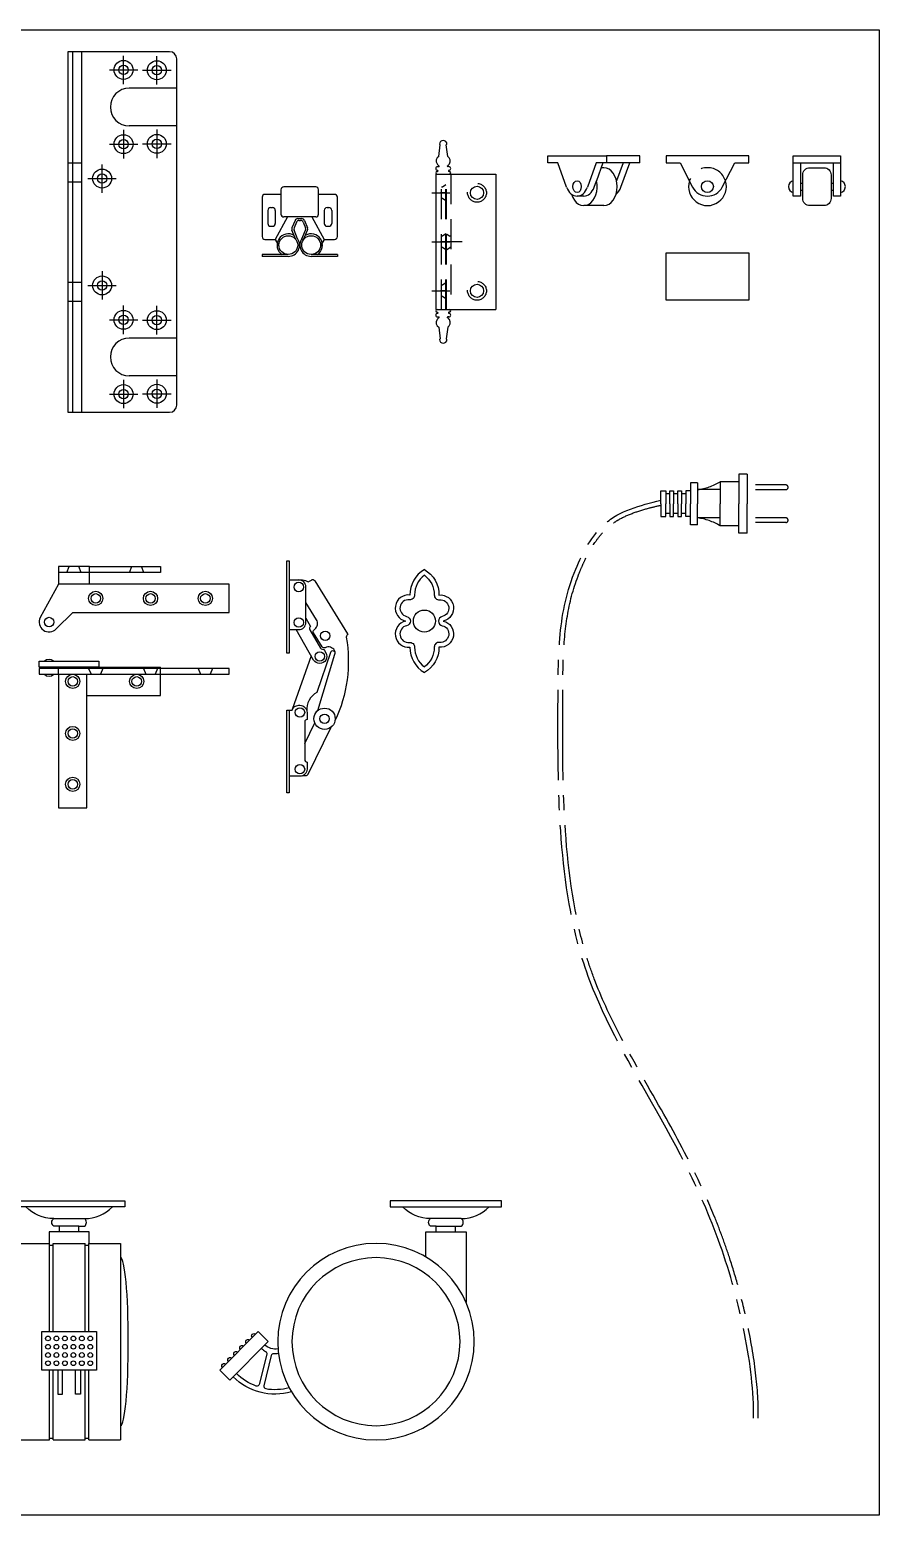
# Model space of a CAD drawing. Extents: x -159357 to -158161, y -75715 to -75088.
# Drawn here: x -158520 to -158161, y -75715 to -75088 of the extents above; entities that cross this region are included whole.
import ezdxf

# ---------------------------------------------------------------- set-up
doc = ezdxf.new("R2010")
doc.units = 0
doc.header["$LTSCALE"] = 2
doc.header["$MEASUREMENT"] = 0
for name, pattern in [('CENTER2', [28.575, 19.05, -3.175, 3.175, -3.175]), ('HIDDEN', [9.525, 6.35, -3.175]), ('HIDDEN2', [4.7625, 3.175, -1.5875])]:
    doc.linetypes.add(name, pattern=pattern)
doc.layers.get('0').update_dxf_attribs({"linetype": 'CONTINUOUS'})
doc.layers.add('LINE1', color=41, linetype='CONTINUOUS')
doc.layers.add('PV-8AFD', color=7, linetype='CONTINUOUS')
doc.layers.add('标注', color=7, linetype='CONTINUOUS', lineweight=25)

# ---------------------------------------------------------------- blocks, each defined once
blk = doc.blocks.new('270%%D PIVOT HINGE1-E 270度 鸡咀较1-立面')
at = {"linetype": 'ByBlock'}
for points in [[(-40.09, 1.75), (-40.09, 4.25), (-14.91, 4.25), (-14.91, 1.75)], [(-40.09, -1.25), (40.09, -1.25), (40.09, 1.25), (-40.09, 1.25)]]:
    blk.add_lwpolyline(points, close=True, dxfattribs=at)
for points in [[(-31.91, -1.25), (-31.91, -57.75), (-19.91, -57.75), (-19.91, -1.25)], [(-19.91, -10.25), (11.09, -10.25), (11.09, -1.25)]]:
    blk.add_lwpolyline(points, dxfattribs=at)
at = {"layer": 'LINE1', "linetype": 'ByBlock'}
for p, q in [((-37.91, 1.75), (-37.91, 1.25)), ((-33.91, 1.75), (-33.91, 1.25)), ((-31.91, -1.25), (-31.91, 1.75)), ((-14.91, 1.75), (11.09, 1.75)), ((11.09, 1.25), (11.09, 1.75)), ((11.09, -1.25), (11.09, 1.25))]:
    blk.add_line(p, q, dxfattribs=at)
at = {"layer": 'LINE1', "linetype": 'HIDDEN2'}
for p, q in [((-19.2, 1.25), (-18.2, -1.25)), ((-13.2, 1.25), (-14.2, -1.25)), ((3.94, 1.25), (4.94, -1.25)), ((9.94, 1.25), (8.94, -1.25)), ((27.09, 1.25), (28.09, -1.25)), ((33.09, 1.25), (32.09, -1.25))]:
    blk.add_line(p, q, dxfattribs=at)
at = {"layer": 'LINE1', "linetype": 'ByBlock'}
for centre, radius in [((-25.91, -4.25), 3), ((-25.91, -4.25), 2), ((1.09, -4.25), 3), ((1.09, -4.25), 2), ((-25.91, -26.25), 3), ((-25.91, -26.25), 2), ((-25.91, -47.75), 3), ((-25.91, -47.75), 2)]:
    blk.add_circle(centre, radius, dxfattribs=at)
for centre, start, end in [((-35.91, 2.09), 47.22394, 132.77606), ((-35.91, 0.91), 227.22394, 312.77606)]:
    blk.add_arc(centre, 2.94, start, end, dxfattribs=at)
blk = doc.blocks.new('270%%D PIVOT HINGE1-P 270度 鸡咀较1-平面')
at = {"linetype": 'ByBlock'}
for points in [[(-23, 6), (-23, 13.5), (-36, 13.5), (-36, 6)], [(-23, 11), (-36, 11)]]:
    blk.add_lwpolyline(points, dxfattribs=at)
blk.add_lwpolyline([(36, 6), (-36, 6), (-43.71, -8.09, 0.868413), (-36.97, -12.87), (-29.97, -6), (36, -6)], format="xyb", close=True, dxfattribs=at)
at = {"layer": 'LINE1', "linetype": 'HIDDEN2'}
for p, q in [((-32.5, 11), (-31.5, 13.5)), ((-26.5, 11), (-27.5, 13.5)), ((-6, 11), (-5, 13.5)), ((0, 11), (-1, 13.5))]:
    blk.add_line(p, q, dxfattribs=at)
at = {"layer": 'LINE1', "linetype": 'ByBlock'}
blk.add_lwpolyline([(-23, 13.5), (7, 13.5), (7, 11), (-23, 11)], dxfattribs=at)
for centre, radius in [((-20.29, 0), 3), ((-20.29, 0), 2), ((2.85, 0), 3), ((2.85, 0), 2), ((26, 0), 3), ((26, 0), 2), ((-40, -10), 2)]:
    blk.add_circle(centre, radius, dxfattribs=at)
blk = doc.blocks.new('270%%D PIVOT HINGE1 270度 鸡咀较1')
for name, p in [('270%%D PIVOT HINGE1-P 270度 鸡咀较1-平面', (36, 88.58)), ('270%%D PIVOT HINGE1-E 270度 鸡咀较1-立面', (31.91, 57.75))]:
    blk.add_blockref(name, p)
blk = doc.blocks.new('SURFACE-MOUNT CONCEALED HINGE-O 台面铰-打开')
at = {"linetype": 'ByBlock'}
for p, q in [((10.25, 40.42), (2.24, 17.77)), ((8.5, 13.5), (8.5, 13.5)), ((7.5, 3.39), (11.74, 12.04))]:
    blk.add_line(p, q, dxfattribs=at)
blk.add_lwpolyline([(0, 41.5), (0, 80.5), (1, 80.5), (1, 41.5)], close=True, dxfattribs=at)
for points in [[(1, 72.5), (6, 72.5, -0.119662), (8.36, 71.94, 0.319693), (9.52, 71.92), (10.31, 72.46, -0.426717), (11.72, 72.16), (25.63, 49.73, -0.383286), (25.56, 49.33), (25.42, 49.23, 0.28043), (25.05, 48.26, -0.155467), (20.3, 12.96)], [(1, 51.5), (5, 51.5, 0.414214), (8, 54.5), (8, 69.5, 0.414214), (5, 72.5)], [(13.11, 17.36), (20.3, 41.06, 0.219971), (20.11, 42.73, 0.388871), (16.2, 43.86, -0.383286), (14.92, 44.23), (11.25, 50.15, -0.383286), (11.48, 51.46), (11.8, 51.71, 0.383786), (12.51, 55.66), (8, 62.91)], [(8, 56.32), (10.02, 52.84, 0.414214), (9.65, 51.47), (14.16, 43.71, 0.266358), (15.02, 43.21, -0.270113), (15.89, 42.7), (16.47, 41.65, -1), (11.28, 38.65), (3.85, 51.5)], [(20.36, 42.11), (19.64, 42.4, 0.415113), (18.34, 41.82), (12.63, 24.98, 0.297577), (8.44, 17.09)], [(1, 17.5), (1, -17.5), (0, -17.5), (0, 17.5), (2.17, 17.5, -0.317837), (5, 19.5), (5.5, 19.5, -0.414214), (8.5, 16.5), (8.5, 13.5, 0.414214), (7.5, 12.5), (7.5, -3.5, 0.414214), (8.5, -4.5), (8.5, -4.5), (8.5, -7.5, -0.414214), (5.5, -10.5), (1, -10.5)], [(6.7, -10.25, -0.123317), (7.9, -10.13, 0.325485), (8.94, -9.58), (18.68, 10.29)]]:
    blk.add_lwpolyline(points, format="xyb", dxfattribs=at)
blk.add_circle((15.88, 13.81), 4.5, dxfattribs=at)
at = {"layer": 'LINE1', "linetype": 'ByBlock'}
for centre in [(5, 69.5), (5, 54.5), (16.17, 48.88), (13.88, 40.15), (5.5, 16.5), (15.88, 13.81), (5.5, -7.5)]:
    blk.add_circle(centre, 2, dxfattribs=at)
blk = doc.blocks.new('caster 1')
at = {"layer": 'LINE1'}
for p, q in [((46.56, -2.5), (46.56, -2.5)), ((16.99, -7.5), (30.01, -7.5)), ((27.63, -10.68), (19.37, -10.68))]:
    blk.add_line(p, q, dxfattribs=at)
for points in [[(0, -2.5), (0, 0), (47, 0), (47, -2.5)], [(98.5, -59.5), (102.74, -55.26), (119.01, -71.52), (114.76, -75.76)]]:
    blk.add_lwpolyline(points, close=True, dxfattribs=at)
for points in [[(19.37, -13.07), (19.37, -10.68), (16.99, -10.68, -0.5), (16.99, -7.5, -0.207194), (5.21, -2.5)], [(27.63, -13.07), (27.63, -10.68), (30.01, -10.68, 0.5), (30.01, -7.5, 0.207194), (41.79, -2.5)], [(105.27, -57.78, 1), (103.85, -56.37)], [(94.39, -62.52, 0.256438), (99.91, -60.91)], [(101.33, -62.33, -0.066829), (99.64, -63.62, 0.335059), (99.17, -64.72), (102.32, -77.55, 0.447465), (103.63, -78.25, 0.108503), (111.94, -72.94)], [(107.79, -60.31, 1), (106.38, -58.89)], [(110.32, -62.83, 1), (108.9, -61.42)], [(94.19, -64.52, 0.064263), (96.23, -64.65), (96.23, -64.65, -0.364592), (97.27, -65.41), (97.27, -65.41), (100.39, -78.11), (100.39, -78.11, -0.434901), (99.59, -79.33), (99.59, -79.33, -0.109009), (89.7, -78.87)], [(112.84, -65.36, 1), (111.43, -63.94)], [(115.37, -67.88, 1), (113.96, -66.47)], [(117.89, -70.41, 1), (116.48, -69)], [(88.7, -80.67, 0.273817), (113.35, -74.35)]]:
    blk.add_lwpolyline(points, format="xyb", dxfattribs=at)
blk.add_lwpolyline([(32, -23.71), (32, -13.07), (15, -13.07), (15, -42.82)], dxfattribs=at)
for radius in [41.5, 35.5]:
    blk.add_circle((53, -59.5), radius, dxfattribs=at)
blk = doc.blocks.new('caster 2')
at = {"layer": 'LINE1'}
for p, q in [((46.56, -2.5), (46.56, -2.5)), ((16.99, -7.5), (30.01, -7.5)), ((27.63, -10.68), (19.37, -10.68)), ((1.74, -101), (1.74, -18)), ((1.74, -18), (15.25, -18)), ((15.25, -55.26), (15.25, -18)), ((15.25, -18.75), (16.75, -18.75)), ((16.75, -18), (30.25, -18)), ((16.75, -55.26), (16.75, -18)), ((30.25, -55.26), (30.25, -18)), ((30.25, -18.75), (31.75, -18.75)), ((31.75, -18), (45.26, -18)), ((31.75, -55.26), (31.75, -18)), ((45.26, -18), (45.26, -101)), ((15.25, -101), (15.25, -71.52)), ((16.75, -101), (16.75, -71.52)), ((30.25, -101), (30.25, -71.52)), ((31.75, -101), (31.75, -71.52)), ((15.25, -100.25), (16.75, -100.25)), ((30.25, -100.25), (31.75, -100.25)), ((1.74, -101), (15.25, -101)), ((16.75, -101), (30.25, -101)), ((31.75, -101), (45.26, -101))]:
    blk.add_line(p, q, dxfattribs=at)
for points in [[(0, -2.5), (0, 0), (47, 0), (47, -2.5)], [(12, -71.52), (12, -55.26), (35, -55.26), (35, -71.52)]]:
    blk.add_lwpolyline(points, close=True, dxfattribs=at)
for points in [[(19.37, -13.07), (19.37, -10.68), (16.99, -10.68, -0.5), (16.99, -7.5, -0.207194), (5.21, -2.5)], [(27.63, -13.07), (27.63, -10.68), (30.01, -10.68, 0.5), (30.01, -7.5, 0.207194), (41.79, -2.5)]]:
    blk.add_lwpolyline(points, format="xyb", dxfattribs=at)
for points in [[(32, -18), (32, -13.07), (15, -13.07), (15, -18)], [(18.75, -71.52), (18.75, -81.67), (20.75, -81.67), (20.75, -71.52)], [(28.25, -71.52), (28.25, -81.67), (26.25, -81.67), (26.25, -71.52)]]:
    blk.add_lwpolyline(points, dxfattribs=at)
for centre in [(14.57, -58.14), (14.57, -61.64), (18.14, -58.14), (18.14, -61.64), (21.71, -58.14), (21.71, -61.64), (25.29, -58.14), (25.29, -61.64), (28.86, -58.14), (28.86, -61.64), (32.43, -58.14), (32.43, -61.64), (14.57, -65.14), (14.57, -68.64), (18.14, -65.14), (18.14, -68.64), (21.71, -65.14), (21.71, -68.64), (25.29, -65.14), (25.29, -68.64), (28.86, -65.14), (28.86, -68.64), (32.43, -65.14), (32.43, -68.64)]:
    blk.add_circle(centre, 1, dxfattribs=at)
at = {"layer": 'LINE1', "extrusion": (0, 0, -1)}
blk.add_ellipse((1.74, -59.5), major_axis=(0, 35.5), ratio=0.091222, start_param=3.141593, end_param=6.283185, dxfattribs=at)
at = {"layer": 'LINE1'}
blk.add_ellipse((45.26, -59.5), major_axis=(0, 35.5), ratio=0.091222, start_param=3.141593, end_param=6.283185, dxfattribs=at)

msp = doc.modelspace()

# ---------------------------------------------------------------- linework, layer by layer
at = {"color": 0}
for p, q in [((-158503.99, -75097), (-158503.99, -75249.4)), ((-158460.99, -75097), (-158503.99, -75097)), ((-158501.99, -75097), (-158501.99, -75249.4)), ((-158498.19, -75097), (-158498.19, -75249.4)), ((-158480.44, -75110.71), (-158480.44, -75098.71)), ((-158466.38, -75110.85), (-158466.38, -75098.85)), ((-158457.99, -75246.4), (-158457.99, -75100)), ((-158486.44, -75104.71), (-158474.44, -75104.71)), ((-158472.38, -75104.85), (-158460.38, -75104.85)), ((-158457.99, -75112.4), (-158478, -75112.4)), ((-158480.44, -75130.09), (-158480.44, -75142.09)), ((-158457.99, -75128.4), (-158478, -75128.4)), ((-158466.38, -75129.95), (-158466.38, -75141.95)), ((-158486.44, -75136.09), (-158474.44, -75136.09)), ((-158472.38, -75135.95), (-158460.38, -75135.95)), ((-158347.33, -75141.23), (-158346.66, -75136.3)), ((-158347.03, -75136.07), (-158346.66, -75136.3)), ((-158343.85, -75136.07), (-158344.22, -75136.3)), ((-158343.54, -75141.23), (-158344.22, -75136.3)), ((-158503.99, -75144), (-158498.19, -75144)), ((-158489.51, -75156.61), (-158489.51, -75144.61)), ((-158348.02, -75147.58), (-158347.82, -75147.58)), ((-158347.82, -75145.59), (-158347.42, -75145.59)), ((-158347.42, -75145.59), (-158347.33, -75145.59)), ((-158343.45, -75145.59), (-158343.54, -75145.59)), ((-158343.06, -75145.59), (-158343.45, -75145.59)), ((-158342.86, -75147.58), (-158343.06, -75147.58)), ((-158323.22, -75148.77), (-158323.22, -75205.92)), ((-158503.99, -75152), (-158498.19, -75152)), ((-158495.51, -75150.61), (-158483.51, -75150.61)), ((-158413.96, -75155.32), (-158413.96, -75165.64)), ((-158399.28, -75154.13), (-158412.77, -75154.13)), ((-158398.09, -75165.64), (-158398.09, -75155.32)), ((-158421.9, -75158.49), (-158421.9, -75175.16)), ((-158413.96, -75157.3), (-158420.71, -75157.3)), ((-158418.33, -75162.86), (-158417.53, -75162.86)), ((-158391.34, -75157.3), (-158398.09, -75157.3)), ((-158394.51, -75162.86), (-158393.72, -75162.86)), ((-158390.15, -75175.16), (-158390.15, -75158.49)), ((-158419.52, -75164.05), (-158419.52, -75169.61)), ((-158416.34, -75164.05), (-158416.34, -75169.61)), ((-158411.18, -75166.83), (-158416.34, -75176.35)), ((-158399.28, -75166.83), (-158412.77, -75166.83)), ((-158407.98, -75168.29), (-158409.3, -75171.5)), ((-158407.45, -75169.08), (-158408.45, -75171.5)), ((-158406.88, -75167.55), (-158405.17, -75167.55)), ((-158406.35, -75168.35), (-158405.7, -75168.35)), ((-158404.6, -75169.08), (-158403.6, -75171.5)), ((-158404.07, -75168.29), (-158402.74, -75171.5)), ((-158400.86, -75166.83), (-158395.7, -75176.35)), ((-158395.7, -75164.05), (-158395.7, -75169.61)), ((-158392.53, -75164.05), (-158392.53, -75169.61)), ((-158418.33, -75170.8), (-158417.53, -75170.8)), ((-158407.67, -75176.35), (-158409.3, -75172.41)), ((-158406.94, -75176.05), (-158408.45, -75172.41)), ((-158405.11, -75176.05), (-158403.6, -75172.41)), ((-158404.38, -75176.35), (-158402.74, -75172.41)), ((-158394.51, -75170.8), (-158393.72, -75170.8)), ((-158420.71, -75176.35), (-158416.34, -75176.35)), ((-158416.34, -75176.35), (-158414.8, -75179.1)), ((-158395.7, -75176.35), (-158397.25, -75179.1)), ((-158395.7, -75176.35), (-158391.34, -75176.35)), ((-158421.9, -75182.7), (-158421.9, -75183.5)), ((-158410.85, -75182.7), (-158421.9, -75182.7)), ((-158410.85, -75183.5), (-158421.9, -75183.5)), ((-158390.15, -75182.7), (-158401.2, -75182.7)), ((-158390.15, -75183.5), (-158401.2, -75183.5)), ((-158390.15, -75182.7), (-158390.15, -75183.5)), ((-158503.99, -75194.4), (-158498.19, -75194.4)), ((-158489.51, -75189.79), (-158489.51, -75201.79)), ((-158495.51, -75195.79), (-158483.51, -75195.79)), ((-158503.99, -75202.4), (-158498.19, -75202.4)), ((-158480.44, -75216.31), (-158480.44, -75204.31)), ((-158466.38, -75216.45), (-158466.38, -75204.45)), ((-158486.44, -75210.31), (-158474.44, -75210.31)), ((-158472.38, -75210.45), (-158460.38, -75210.45)), ((-158348.02, -75207.12), (-158347.82, -75207.12)), ((-158347.82, -75209.1), (-158347.42, -75209.1)), ((-158347.42, -75209.1), (-158347.33, -75209.1)), ((-158343.45, -75209.1), (-158343.54, -75209.1)), ((-158343.06, -75209.1), (-158343.45, -75209.1)), ((-158342.86, -75207.12), (-158343.06, -75207.12)), ((-158457.99, -75218), (-158478, -75218)), ((-158347.33, -75213.47), (-158346.66, -75218.39)), ((-158347.03, -75218.62), (-158346.66, -75218.39)), ((-158343.54, -75213.47), (-158344.22, -75218.39)), ((-158343.85, -75218.62), (-158344.22, -75218.39)), ((-158480.44, -75235.69), (-158480.44, -75247.69)), ((-158457.99, -75234), (-158478, -75234)), ((-158457.99, -75234), (-158478, -75234)), ((-158466.38, -75235.55), (-158466.38, -75247.55)), ((-158486.44, -75241.69), (-158474.44, -75241.69)), ((-158472.38, -75241.55), (-158460.38, -75241.55)), ((-158503.99, -75249.4), (-158460.99, -75249.4))]:
    msp.add_line(p, q, dxfattribs=at)
at = {"color": 0, "linetype": 'Continuous'}
for p, q in [((-158348.61, -75148.77), (-158348.61, -75205.92)), ((-158348.61, -75148.77), (-158323.22, -75148.77)), ((-158350.17, -75156.64), (-158342.59, -75156.64)), ((-158344.61, -75156.64), (-158346.6, -75156.64)), ((-158345.8, -75154.26), (-158346.2, -75154.26)), ((-158344.37, -75153.31), (-158345.8, -75154.26)), ((-158345.8, -75159.02), (-158346.2, -75159.02)), ((-158344.37, -75159.98), (-158345.8, -75159.02)), ((-158345.8, -75174.96), (-158346.2, -75174.96)), ((-158344.37, -75174.01), (-158345.8, -75174.96)), ((-158344.09, -75174.01), (-158342.66, -75174.96)), ((-158342.26, -75174.96), (-158342.66, -75174.96)), ((-158350.17, -75177.34), (-158342.59, -75177.34)), ((-158344.61, -75177.34), (-158346.6, -75177.34)), ((-158345.8, -75179.73), (-158346.2, -75179.73)), ((-158344.37, -75180.68), (-158345.8, -75179.73)), ((-158337.47, -75177.34), (-158345.05, -75177.34)), ((-158344.09, -75180.68), (-158342.66, -75179.73)), ((-158342.26, -75179.73), (-158342.66, -75179.73)), ((-158350.17, -75198.05), (-158342.59, -75198.05)), ((-158344.61, -75198.05), (-158346.6, -75198.05)), ((-158345.8, -75195.66), (-158346.2, -75195.66)), ((-158345.8, -75200.43), (-158346.2, -75200.43)), ((-158344.37, -75194.71), (-158345.8, -75195.66)), ((-158344.37, -75201.38), (-158345.8, -75200.43)), ((-158348.61, -75205.92), (-158323.22, -75205.92))]:
    msp.add_line(p, q, dxfattribs=at)
at = {"color": 0, "linetype": 'HIDDEN'}
for p, q in [((-158346.2, -75205.92), (-158346.2, -75148.77)), ((-158344.37, -75205.92), (-158344.37, -75148.77)), ((-158344.09, -75205.92), (-158344.09, -75148.77)), ((-158342.26, -75148.77), (-158342.26, -75205.92))]:
    msp.add_line(p, q, dxfattribs=at)
at = {"color": 0}
for points in [[(-158353.37, -75315.84, 0.271254), (-158359.53, -75326.6, 0.943537), (-158361.32, -75337.61, 0.943537), (-158359.53, -75348.62, 0.271254), (-158353.37, -75359.38)], [(-158353.37, -75315.84, -0.271254), (-158347.22, -75326.6, -0.943537), (-158345.43, -75337.61, -0.943537), (-158347.22, -75348.62, -0.271254), (-158353.37, -75359.38)]]:
    msp.add_lwpolyline(points, format="xyb", dxfattribs=at)
for centre, radius in [((-158480.44, -75104.71), 4), ((-158480.44, -75104.71), 2), ((-158466.38, -75104.85), 4), ((-158466.38, -75104.85), 2), ((-158480.44, -75136.09), 4), ((-158480.44, -75136.09), 2), ((-158466.38, -75135.95), 4), ((-158466.38, -75135.95), 2), ((-158489.51, -75150.61), 4), ((-158489.51, -75150.61), 2), ((-158331.16, -75156.64), 2.78), ((-158410.85, -75178.73), 3.97), ((-158401.2, -75178.73), 3.97), ((-158489.51, -75195.79), 4), ((-158489.51, -75195.79), 2), ((-158331.16, -75198.05), 2.78), ((-158480.44, -75210.31), 4), ((-158466.38, -75210.45), 4), ((-158480.44, -75210.31), 2), ((-158466.38, -75210.45), 2), ((-158480.44, -75241.69), 4), ((-158466.38, -75241.55), 4), ((-158480.44, -75241.69), 2), ((-158466.38, -75241.55), 2)]:
    msp.add_circle(centre, radius, dxfattribs=at)
at = {"color": 0, "linetype": 'HIDDEN'}
for centre in [(-158331.16, -75156.64), (-158331.16, -75198.05)]:
    msp.add_circle(centre, 3.97, dxfattribs=at)
at = {"color": 0}
for centre, radius, start, end in [((-158460.99, -75100), 3, 0, 90), ((-158478, -75120.4), 8, 90, 270), ((-158345.44, -75136.07), 1.59, 90, 180), ((-158345.44, -75136.07), 1.59, 0, 90), ((-158346.02, -75143.21), 2.38, 123.55731, 211.23584), ((-158344.86, -75143.21), 2.38, 328.76416, 56.44269), ((-158347.82, -75146.39), 0.794, 90, 270), ((-158348.02, -75148.17), 0.595, 90, 270), ((-158345.53, -75142.61), 3.12, 216.0376, 236.61416), ((-158347.82, -75147.38), 0.198, 270, 90), ((-158347.33, -75145.4), 0.198, 270, 64.43171), ((-158343.54, -75145.4), 0.198, 115.56829, 270), ((-158345.34, -75142.61), 3.12, 303.38584, 323.9624), ((-158343.06, -75147.38), 0.198, 90, 270), ((-158343.06, -75146.39), 0.794, 270, 90), ((-158342.86, -75148.17), 0.595, 270, 90), ((-158412.77, -75155.32), 1.19, 90, 180), ((-158399.28, -75155.32), 1.19, 0, 90), ((-158420.71, -75158.49), 1.19, 90, 180), ((-158418.33, -75164.05), 1.19, 90, 180), ((-158417.53, -75164.05), 1.19, 0, 90), ((-158394.51, -75164.05), 1.19, 90, 180), ((-158393.72, -75164.05), 1.19, 0, 90), ((-158391.34, -75158.49), 1.19, 0, 90), ((-158412.77, -75165.64), 1.19, 180, 270), ((-158406.88, -75168.74), 1.19, 90, 157.5), ((-158406.35, -75169.54), 1.19, 90, 157.5), ((-158405.7, -75169.54), 1.19, 22.5, 90), ((-158405.17, -75168.74), 1.19, 22.5, 90), ((-158399.28, -75165.64), 1.19, 270, 0), ((-158420.71, -75175.16), 1.19, 180, 270), ((-158418.33, -75169.61), 1.19, 180, 270), ((-158417.53, -75169.61), 1.19, 270, 0), ((-158410.85, -75178.73), 4.76, 58.67078, 236.44269), ((-158408.2, -75171.95), 1.19, 157.5, 202.5), ((-158407.35, -75171.95), 1.19, 157.5, 202.5), ((-158401.2, -75178.73), 4.76, 303.55731, 121.32922), ((-158404.7, -75171.95), 1.19, 337.5, 22.5), ((-158403.84, -75171.95), 1.19, 337.5, 22.5), ((-158394.51, -75169.61), 1.19, 180, 270), ((-158393.72, -75169.61), 1.19, 270, 0), ((-158391.34, -75175.16), 1.19, 270, 0), ((-158410.85, -75178.73), 4.76, 270, 35.6121), ((-158401.2, -75178.73), 4.76, 144.3879, 270), ((-158348.02, -75206.52), 0.595, 90, 270), ((-158342.86, -75206.52), 0.595, 270, 90), ((-158347.82, -75208.31), 0.794, 90, 270), ((-158346.02, -75211.48), 2.38, 148.76416, 236.44269), ((-158345.53, -75212.08), 3.12, 123.38584, 143.9624), ((-158347.82, -75207.31), 0.198, 270, 90), ((-158347.33, -75209.3), 0.198, 295.56829, 90), ((-158343.54, -75209.3), 0.198, 90, 244.43171), ((-158345.34, -75212.08), 3.12, 36.0376, 56.61416), ((-158344.86, -75211.48), 2.38, 303.55731, 31.23584), ((-158343.06, -75207.31), 0.198, 90, 270), ((-158343.06, -75208.31), 0.794, 270, 90), ((-158478, -75226), 8, 90, 270), ((-158345.44, -75218.62), 1.59, 180, 270), ((-158345.44, -75218.62), 1.59, 270, 0), ((-158460.99, -75246.4), 3, 270, 0)]:
    msp.add_arc(centre, radius, start, end, dxfattribs=at)
at = {"layer": 'LINE1', "color": 0, "linetype": 'HIDDEN'}
for p, q in [((-158217.03, -75275.53), (-158220.53, -75275.53)), ((-158220.53, -75275.53), (-158220.53, -75288.03)), ((-158217.03, -75275.53), (-158217.03, -75288.03)), ((-158241.03, -75279.15), (-158241.03, -75288.03)), ((-158238.03, -75279.15), (-158241.03, -75279.15)), ((-158238.03, -75279.15), (-158238.03, -75288.03)), ((-158228.53, -75282.07), (-158238.03, -75282.07)), ((-158220.72, -75278.73), (-158228.53, -75278.73)), ((-158228.53, -75278.73), (-158228.53, -75288.03)), ((-158200.78, -75280.09), (-158217.03, -75280.09)), ((-158200.78, -75282.09), (-158217.03, -75282.09)), ((-158249.66, -75283.88), (-158251.47, -75283.88)), ((-158246.34, -75283.88), (-158248.16, -75283.88)), ((-158243.03, -75283.88), (-158244.84, -75283.88)), ((-158241.03, -75282.6), (-158243.03, -75282.6)), ((-158243.03, -75282.6), (-158243.03, -75288.03)), ((-158243.03, -75293.47), (-158243.03, -75288.03)), ((-158241.03, -75296.91), (-158241.03, -75288.03)), ((-158238.03, -75296.91), (-158238.03, -75288.03)), ((-158228.53, -75297.34), (-158228.53, -75288.03)), ((-158220.53, -75300.53), (-158220.53, -75288.03)), ((-158217.03, -75300.53), (-158217.03, -75288.03)), ((-158249.66, -75292.19), (-158251.47, -75292.19)), ((-158246.34, -75292.19), (-158248.16, -75292.19)), ((-158243.03, -75292.19), (-158244.84, -75292.19)), ((-158241.03, -75293.47), (-158243.03, -75293.47)), ((-158228.53, -75294), (-158238.03, -75294)), ((-158200.78, -75293.98), (-158217.03, -75293.98)), ((-158238.03, -75296.91), (-158241.03, -75296.91)), ((-158220.72, -75297.34), (-158228.53, -75297.34)), ((-158217.03, -75300.53), (-158220.53, -75300.53)), ((-158200.78, -75295.98), (-158217.03, -75295.98))]:
    msp.add_line(p, q, dxfattribs=at)
at = {"layer": 'LINE1', "color": 0}
for points in [[(-158216.34, -75141.03), (-158251.34, -75141.03), (-158251.34, -75144.03), (-158245.34, -75144.03), (-158240.09, -75154.23, 0.609458), (-158227.6, -75154.23), (-158222.34, -75144.03), (-158216.34, -75144.03)], [(-158190.6, -75146.03), (-158184.6, -75146.03, -0.414214), (-158181.6, -75149.03), (-158181.6, -75159.03, -0.414214), (-158184.6, -75162.03), (-158190.6, -75162.03, -0.414214), (-158193.6, -75159.03), (-158193.6, -75149.03, -0.414214)]]:
    msp.add_lwpolyline(points, format="xyb", close=True, dxfattribs=at)
for points in [[(-158194.6, -75144.03), (-158194.6, -75158.03), (-158197.6, -75158.03), (-158197.6, -75141.03), (-158177.6, -75141.03), (-158177.6, -75158.03), (-158180.6, -75158.03), (-158180.6, -75144.03)], [(-158197.6, -75144.03), (-158177.6, -75144.03)], [(-158194.6, -75152.53), (-158193.6, -75152.53)], [(-158194.6, -75155.53), (-158193.6, -75155.53)], [(-158181.6, -75152.53), (-158180.6, -75152.53)], [(-158181.6, -75155.53), (-158180.6, -75155.53)]]:
    msp.add_lwpolyline(points, dxfattribs=at)
for points in [[(-158197.6, -75151.53, 0.8), (-158197.6, -75156.53)], [(-158177.6, -75156.53, 0.8), (-158177.6, -75151.53)], [(-158353.37, -75318.23, 0.240317), (-158357.53, -75326.58, -0.447921), (-158359.73, -75328.59, 0.943537), (-158360.88, -75335.66, -0.801422), (-158360.88, -75339.56, 0.943537), (-158359.73, -75346.63, -0.447921), (-158357.53, -75348.64, 0.240317), (-158353.37, -75356.99)], [(-158353.37, -75318.23, -0.240317), (-158349.22, -75326.58, 0.447921), (-158347.02, -75328.59, -0.943537), (-158345.86, -75335.66, 0.801422), (-158345.86, -75339.56, -0.943537), (-158347.02, -75346.63, 0.447921), (-158349.22, -75348.64, -0.240317), (-158353.37, -75356.99)]]:
    msp.add_lwpolyline(points, format="xyb", dxfattribs=at)
msp.add_lwpolyline([(-158216.34, -75181.94), (-158216.34, -75201.94), (-158251.34, -75201.94), (-158251.34, -75181.94)], close=True, dxfattribs=at)
at = {"layer": 'LINE1', "color": 0, "linetype": 'HIDDEN'}
for points in [[(-158253.47, -75288.03), (-158253.47, -75282.6), (-158251.47, -75282.6), (-158251.47, -75288.03)], [(-158253.47, -75288.03), (-158253.47, -75293.47), (-158251.47, -75293.47), (-158251.47, -75288.03)], [(-158249.66, -75288.03), (-158249.66, -75282.6), (-158248.16, -75282.6), (-158248.16, -75288.03)], [(-158249.66, -75288.03), (-158249.66, -75293.47), (-158248.16, -75293.47), (-158248.16, -75288.03)], [(-158246.34, -75288.03), (-158246.34, -75282.6), (-158244.84, -75282.6), (-158244.84, -75288.03)], [(-158246.34, -75288.03), (-158246.34, -75293.47), (-158244.84, -75293.47), (-158244.84, -75288.03)]]:
    msp.add_lwpolyline(points, dxfattribs=at)
at = {"layer": 'LINE1', "color": 0, "extrusion": (-0.707107, 0, 0.707107)}
msp.add_circle((75154.03, -111927.16, 111927.16), 2.5, dxfattribs=at)
at = {"layer": 'LINE1', "color": 0}
for centre, radius in [((-158233.84, -75154.03), 2.5), ((-158353.37, -75337.61), 4.64)]:
    msp.add_circle(centre, radius, dxfattribs=at)
at = {"layer": 'LINE1', "color": 0, "linetype": 'HIDDEN'}
for centre, radius, start, end in [((-158233.84, -75154.03), 8, 17.9136, 162.0864), ((-158241.16, -75257.97), 24.3, 277.39886, 301.31339), ((-158200.78, -75281.09), 1, 270, 90), ((-158241.16, -75318.1), 24.3, 58.68661, 82.60114), ((-158200.78, -75294.98), 1, 270, 90)]:
    msp.add_arc(centre, radius, start, end, dxfattribs=at)
at = {"layer": 'LINE1', "color": 0}
msp.add_arc((-158233.84, -75154.03), 8, 162.0864, 17.9136, dxfattribs=at)
at = {"layer": 'LINE1', "color": 0, "linetype": 'CENTER2'}
for points, knots in [([(-158214.36, -75674.41), (-158214.09, -75652.87), (-158232.74, -75566.06), (-158297.61, -75495.22), (-158296.79, -75370.22), (-158297.05, -75327.73), (-158277.78, -75292.59), (-158262.53, -75288.78), (-158253.47, -75286.54)], [68.873036, 68.873036, 68.873036, 68.873036, 106.028187, 184.256634, 249.851912, 305.571157, 326.886088, 352.529988, 352.529988, 352.529988, 352.529988]), ([(-158212.36, -75674.41), (-158212.28, -75668.41), (-158212.69, -75661.96), (-158214.29, -75648.44), (-158215.51, -75641.36), (-158218.09, -75629.38), (-158219.29, -75624.49), (-158221.73, -75615.59), (-158222.93, -75611.56), (-158225.2, -75604.53), (-158226.24, -75601.5), (-158228.39, -75595.58), (-158229.5, -75592.68), (-158232.93, -75584.19), (-158235.34, -75578.77), (-158242.78, -75563.11), (-158248.05, -75553.46), (-158259.56, -75533.04), (-158265.77, -75522.45), (-158275.16, -75504.23), (-158278.69, -75496.65), (-158282.83, -75485.7), (-158283.91, -75482.58), (-158286.86, -75473), (-158288.45, -75466.36), (-158293.03, -75442.07), (-158294.28, -75423.67), (-158294.84, -75402.21), (-158294.91, -75397.9), (-158294.97, -75389.48), (-158294.98, -75385.38), (-158294.97, -75378.82), (-158294.96, -75376.27), (-158294.95, -75371.33), (-158294.95, -75368.95), (-158294.91, -75362.03), (-158294.85, -75357.71), (-158294.45, -75347.14), (-158293.96, -75341.22), (-158292.06, -75329.79), (-158290.63, -75324.29), (-158288.03, -75317.43), (-158287.54, -75316.22), (-158286.49, -75313.78), (-158285.93, -75312.56), (-158284.15, -75308.96), (-158282.83, -75306.62), (-158280.49, -75303.16), (-158279.55, -75301.92), (-158277.86, -75299.97), (-158277.13, -75299.2), (-158275.57, -75297.74), (-158274.73, -75297.05), (-158272.98, -75295.78), (-158272.08, -75295.2), (-158269.27, -75293.59), (-158267.27, -75292.71), (-158263.09, -75291.17), (-158260.91, -75290.51), (-158257.05, -75289.47), (-158255.38, -75289.05), (-158253.47, -75288.71)], [68.886894, 68.886894, 68.886894, 68.886894, 79.048847, 79.048847, 89.385733, 89.385733, 96.471966, 96.471966, 102.443675, 102.443675, 107.112748, 107.112748, 111.78182, 111.78182, 121.119965, 121.119965, 139.796254, 139.796254, 162.361247, 162.361247, 178.23451, 178.23451, 184.443823, 184.443823, 196.889062, 196.889062, 229.015086, 229.015086, 237.302512, 237.302512, 245.67288, 245.67288, 251.263083, 251.263083, 256.853286, 256.853286, 268.033692, 268.033692, 285.669349, 285.669349, 303.305006, 303.305006, 307.070615, 307.070615, 310.836225, 310.836225, 318.367444, 318.367444, 322.95735, 322.95735, 326.245007, 326.245007, 329.767546, 329.767546, 333.290084, 333.290084, 340.335161, 340.335161, 347.380238, 347.380238, 352.529988, 352.529988, 352.529988, 352.529988])]:
    msp.add_open_spline(points, degree=3, knots=knots, dxfattribs=at)
at = {"layer": 'PV-8AFD', "color": 0}
for p, q in [((-158301.28, -75141.03), (-158276.53, -75141.03)), ((-158301.28, -75144.03), (-158301.28, -75141.03)), ((-158297.04, -75144.03), (-158301.28, -75144.03)), ((-158293.32, -75154.23), (-158297.04, -75144.03)), ((-158280.78, -75144.03), (-158284.5, -75154.23)), ((-158276.53, -75144.03), (-158280.78, -75144.03)), ((-158277.95, -75144.03), (-158280.7, -75151.57)), ((-158262.39, -75141.03), (-158276.53, -75141.03)), ((-158276.53, -75141.03), (-158276.53, -75144.03)), ((-158262.39, -75144.03), (-158276.53, -75144.03)), ((-158269.46, -75144.03), (-158272.21, -75151.57)), ((-158270.35, -75154.23), (-158266.64, -75144.03)), ((-158262.39, -75144.03), (-158262.39, -75141.03)), ((-158277.6, -75146.03), (-158278.68, -75146.03)), ((-158281.67, -75154.23), (-158280.7, -75151.57)), ((-158286.08, -75158.03), (-158288.91, -75158.03)), ((-158277.6, -75162.03), (-158286.08, -75162.03))]:
    msp.add_line(p, q, dxfattribs=at)
for centre, major_axis, start_param, end_param in [((-158277.6, -75154.03), (0, 8), 3.141593, 6.283185), ((-158288.91, -75151.01), (0, -7.02), 5.188496, 7.377875), ((-158286.08, -75154.03), (0, -8), 5.116667, 8.166633), ((-158286.08, -75151.01), (0, -7.02), 0, 1.09469), ((-158274.77, -75151.01), (0, -7.02), 0.498022, 1.09469)]:
    msp.add_ellipse(centre, major_axis=major_axis, ratio=0.707107, start_param=start_param, end_param=end_param, dxfattribs=at)
at = {"layer": '标注', "color": 7}
msp.add_lwpolyline([(-159353.11, -75087.72), (-158161.27, -75087.72), (-158161.27, -75715.49), (-159353.11, -75715.49)], close=True, dxfattribs=at)

# ---------------------------------------------------------------- block references
at = {"color": 0, "ltscale": 5}
for name, p in [('SURFACE-MOUNT CONCEALED HINGE-O 台面铰-打开', (-158411.44, -75392.72)), ('270%%D PIVOT HINGE1 270度 鸡咀较1', (-158507.89, -75416.6))]:
    msp.add_blockref(name, p, dxfattribs=at)
at = {"layer": 'LINE1', "color": 0}
msp.add_blockref('caster 2', (-158526.92, -75582.62), dxfattribs=at)
at = {"layer": 'LINE1', "color": 0, "xscale": -1}
msp.add_blockref('caster 1', (-158320.81, -75582.62), dxfattribs=at)

doc.saveas('drawing.dxf')
